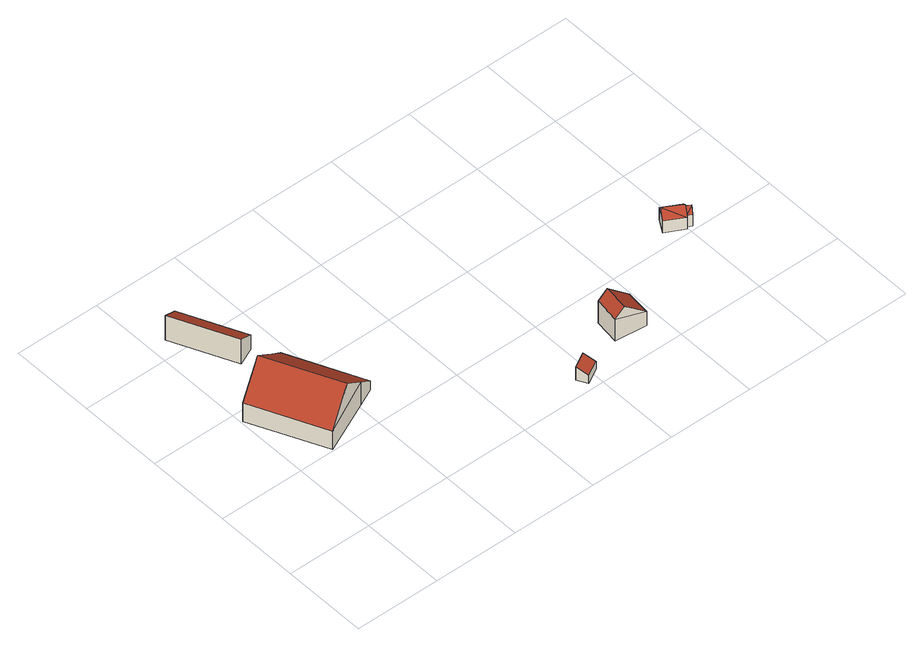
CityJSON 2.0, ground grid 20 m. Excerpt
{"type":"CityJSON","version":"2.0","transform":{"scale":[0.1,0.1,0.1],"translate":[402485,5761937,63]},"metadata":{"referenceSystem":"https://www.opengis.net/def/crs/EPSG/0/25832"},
"CityObjects":{
"building1":{"type":"Building","attributes":{"Gemeindeschluessel":"05515000","Geometrietyp2DReferenz":"3000","function":"31001_2700","roofType":"5000","measuredHeight":11.62},"address":[{"country":"Germany","locality":"Münster","thoroughfareNumber":"630a","thoroughfareName":"Gasselstiege"}],"geometry":[{"type":"Solid","lod":"2","boundaries":[[[[0,1,2,3]],[[4,5,1,0]],[[6,7,5,4]],[[8,9,7,6]],[[10,11,9,8]],[[3,2,11,10]],[[12,13,10,8]],[[6,4,0,3,13,12]],[[6,12,8]],[[10,13,3]],[[1,5,7,9,11,2]]]],"semantics":{"surfaces":[{"type":"WallSurface"},{"type":"RoofSurface"},{"type":"GroundSurface"}],"values":[[0,0,0,0,0,0,1,1,0,0,2]]}}]},
"building2":{"type":"Building","attributes":{"Gemeindeschluessel":"05515000","Geometrietyp2DReferenz":"3000","function":"51009_1610","roofType":"2100","measuredHeight":6.68},"geometry":[{"type":"Solid","lod":"2","boundaries":[[[[14,15,16,17]],[[18,19,15,14]],[[20,21,19,18]],[[17,16,21,20]],[[18,14,17,20]],[[15,19,21,16]]]],"semantics":{"surfaces":[{"type":"WallSurface"},{"type":"RoofSurface"},{"type":"GroundSurface"}],"values":[[0,0,0,0,1,2]]}}]},
"building3":{"type":"Building","attributes":{"Gemeindeschluessel":"05515000","Geometrietyp2DReferenz":"3000","function":"51009_1610","roofType":"2100","measuredHeight":3.48},"geometry":[{"type":"Solid","lod":"2","boundaries":[[[[22,23,24,25]],[[26,27,23,22]],[[28,29,27,26]],[[25,24,29,28]],[[26,22,25,28]],[[23,27,29,24]]]],"semantics":{"surfaces":[{"type":"WallSurface"},{"type":"RoofSurface"},{"type":"GroundSurface"}],"values":[[0,0,0,0,1,2]]}}]},
"building4":{"type":"Building","attributes":{"Gemeindeschluessel":"05515000","Geometrietyp2DReferenz":"3000","function":"31001_2700","roofType":"3100","measuredHeight":8.25},"geometry":[{"type":"Solid","lod":"2","boundaries":[[[[30,31,32,33]],[[34,35,31,30]],[[36,37,35,34]],[[33,32,37,36]],[[30,38,34]],[[36,39,33]],[[33,39,38,30]],[[34,38,39,36]],[[31,35,37,32]]]],"semantics":{"surfaces":[{"type":"WallSurface"},{"type":"RoofSurface"},{"type":"GroundSurface"}],"values":[[0,0,0,0,0,0,1,1,2]]}}]},
"building5":{"type":"Building","attributes":{"Gemeindeschluessel":"05515000","Geometrietyp2DReferenz":"3000","function":"31001_3043"},"children":["building5-1","building5-2"]},
"building5-1":{"type":"BuildingPart","attributes":{"roofType":"3100","measuredHeight":5.07},"parents":["building5"],"geometry":[{"type":"Solid","lod":"2","boundaries":[[[[40,41,42,43]],[[44,45,41,40]],[[46,47,48,49]],[[50,51,47,46]],[[43,42,51,50]],[[52,53,54,46]],[[50,46,54]],[[40,43,53,55]],[[54,53,43]],[[55,44,40]],[[52,46,49]],[[54,43,50]],[[41,45,48,47,51,42]],[[49,48,45,44]],[[52,49,56,44,55,53]],[[49,44,56]]]],"semantics":{"surfaces":[{"type":"WallSurface"},{"type":"RoofSurface"},{"type":"GroundSurface"},{"type":"ClosureSurface"}],"values":[[0,0,0,0,0,1,1,1,1,0,0,0,2,3,0,3]]}}]},
"building5-2":{"type":"BuildingPart","attributes":{"roofType":"3100","measuredHeight":4.65},"parents":["building5"],"geometry":[{"type":"Solid","lod":"2","boundaries":[[[[57,58,45,44]],[[59,60,58,57]],[[49,48,60,59]],[[61,56,49]],[[59,61,49]],[[44,61,57]],[[56,61,44]],[[61,59,57]],[[45,58,60,48]],[[44,45,48,49]],[[49,56,44]]]],"semantics":{"surfaces":[{"type":"WallSurface"},{"type":"RoofSurface"},{"type":"GroundSurface"},{"type":"ClosureSurface"}],"values":[[0,0,0,1,1,1,1,0,2,3,3]]}}]}
},
"vertices":[
[162,445,35],[162,445,10],[126,428,10],[126,428,68],[242,273,35],[242,273,10],[203,255,71],[203,255,10],[80,197,60],[80,197,10],[0,370,60],[0,370,10],[143,227,126],[63,399,126],
[106,496,69],[106,496,2],[146,515,2],[146,515,41],[38,642,69],[38,642,2],[79,661,41],[79,661,2],
[603,24,39],[603,24,18],[590,48,18],[590,48,53],[567,4,39],[567,4,18],[554,28,53],[554,28,18],
[690,118,76],[690,118,16],[683,59,16],[683,59,75],[763,111,53],[763,111,16],[757,52,53],[757,52,16],[711,116,98],[705,57,98],
[1014,241,37],[1014,241,5],[973,264,5],[973,264,37],[1011,235,37],[1011,235,5],[996,208,37],[996,208,5],[999,213,5],[999,213,37],[954,231,37],[954,231,5],[999,213,43],[1005,224,55],[963,248,55],[1011,235,43],[1005,224,51],
[1022,229,37],[1022,229,5],[1010,207,37],[1010,207,5],[1016,218,51]
]}
